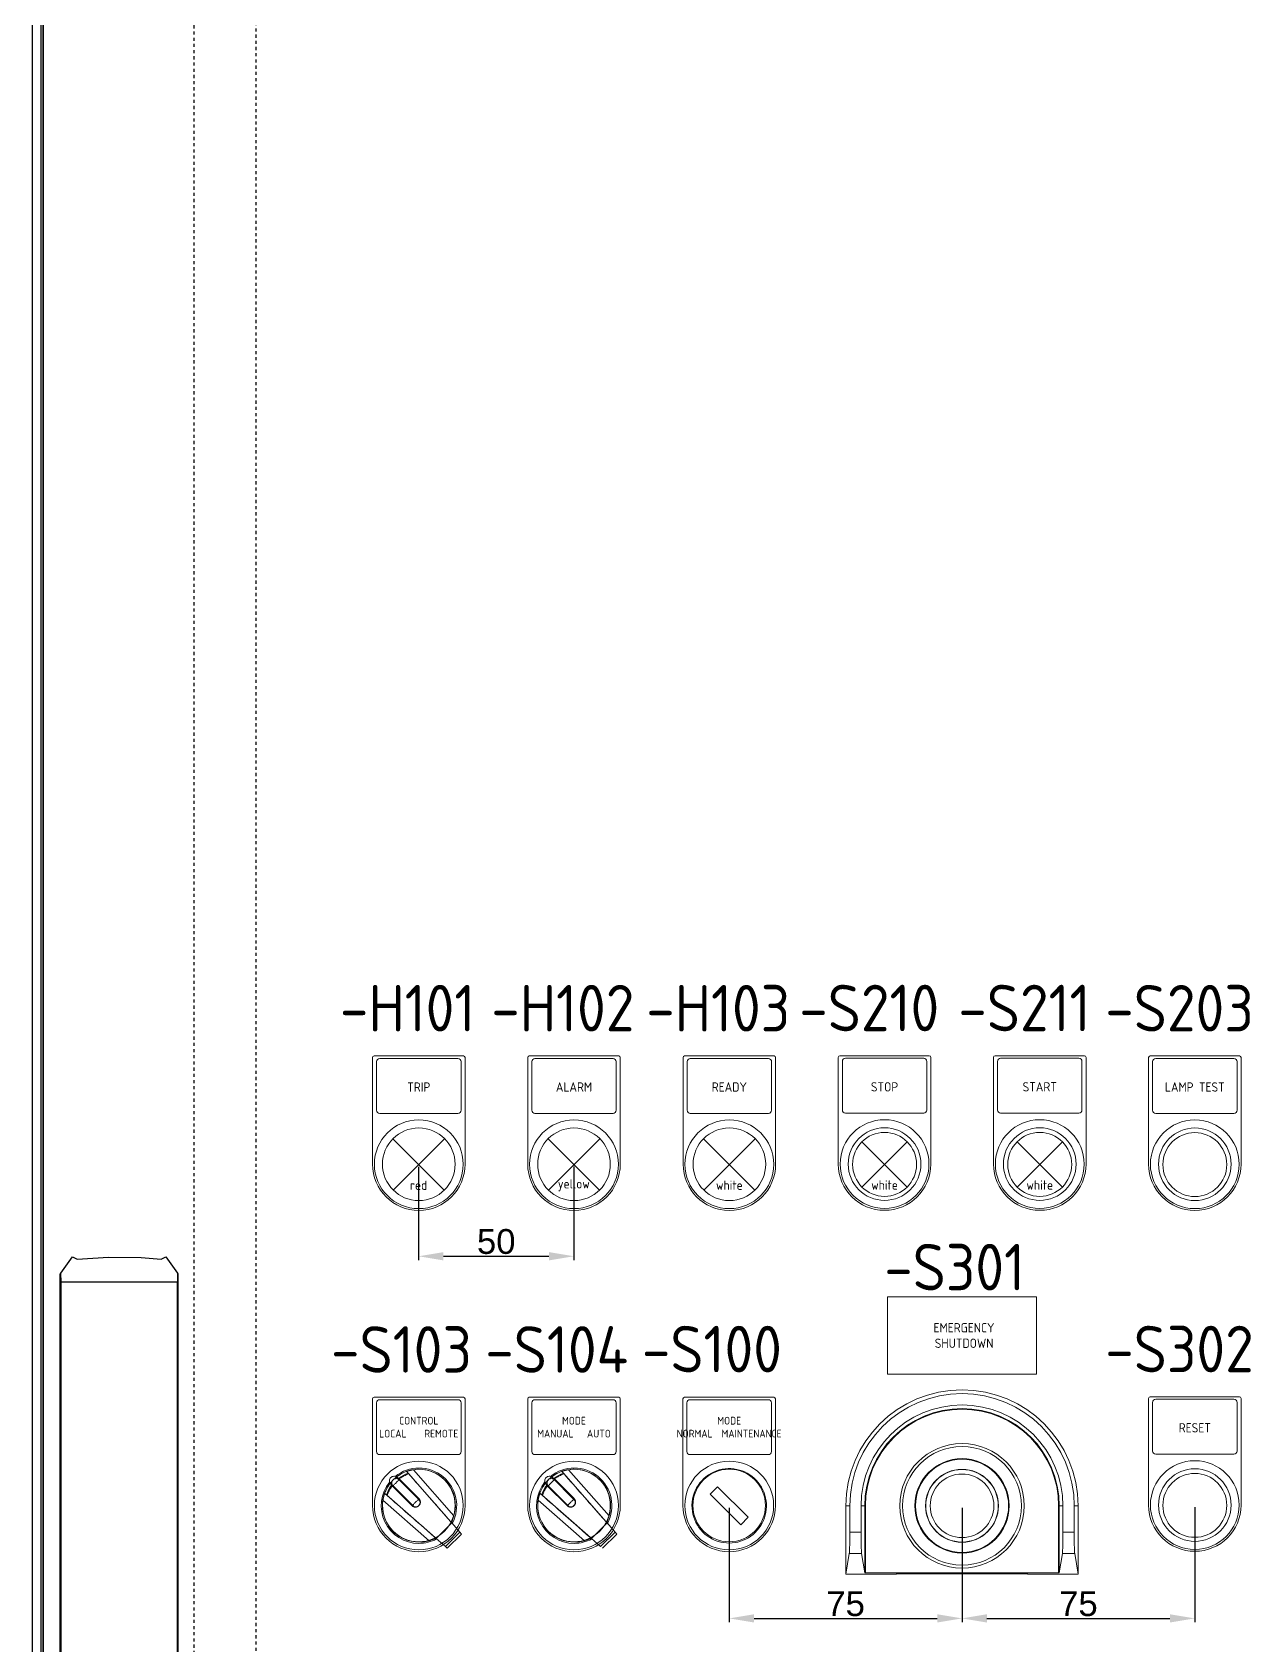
# Model space of a CAD drawing. Header units: millimetres. Extents: x 42168 to 50458, y 36014 to 39431.
# Drawn here: x 43032 to 43425, y 37535 to 38055 of the extents above; entities that cross this region are included whole.
import ezdxf
from ezdxf.enums import TextEntityAlignment as Align

# ---------------------------------------------------------------- set-up
doc = ezdxf.new("R2010")
doc.units = ezdxf.units.MM
doc.linetypes.add('Dashed', pattern=[2, 1, -1])
doc.layers.add('! NO PLOT !', color=7, linetype='Continuous', true_color=0xff75dd, plot=False)
doc.layers.add('000-PI-Oprema', color=30, linetype='Continuous', lineweight=5)
doc.layers.add('000-PI-ORMAR', color=2, linetype='Continuous')
doc.layers.add('000-PI_TEXT', color=7, linetype='Continuous')
doc.styles.add('PI0', font='isocpeur.ttf', dxfattribs={"width": 0.9})
doc.styles.get("Standard").update_dxf_attribs({"font": 'arial.ttf'})
doc.dimstyles.new('ISO-25-lb', dxfattribs={"dimtxt": 8, "dimasz": 8, "dimexe": 1.25, "dimexo": 0.625, "dimtad": 1, "dimtxsty": 'Standard', "dimcen": 5, "dimadec": 0, "dimazin": 0, "dimtfac": 1, "dimtmove": 0, "dimatfit": 3, "dimfxl": 1, "dimarcsym": 0})

# ---------------------------------------------------------------- blocks, each defined once
blk = doc.blocks.new('podloska')
at = {"layer": '000-PI-Oprema'}
for p, q in [((43278.7, 39063.45), (43278.7, 39097.85)), ((43279.2, 39098.35), (43308, 39098.35)), ((43280, 39080.85), (43280, 39096.55)), ((43281, 39097.55), (43306.2, 39097.55)), ((43307.2, 39080.85), (43307.2, 39096.55)), ((43308.5, 39063.45), (43308.5, 39097.85)), ((43281, 39079.85), (43306.2, 39079.85))]:
    blk.add_line(p, q, dxfattribs=at)
blk.add_circle((43293.6, 39063.45), 14.3, dxfattribs=at)
at = {"layer": '000-PI-Oprema', "ltscale": 0.25}
blk.add_circle((43293.6, 39063.45), 11.7, dxfattribs=at)
at = {"layer": '000-PI-Oprema'}
for centre, radius, start, end in [((43279.2, 39097.85), 0.5, 90, 179.9998), ((43281, 39096.55), 1, 90, 180.0001), ((43306.2, 39096.55), 1, 359.9999, 90), ((43308, 39097.85), 0.5, 0.0002, 90), ((43281, 39080.85), 1, 180, 270), ((43306.2, 39080.85), 1, 270, 0), ((43293.6, 39063.45), 14.9, 180, 0)]:
    blk.add_arc(centre, radius, start, end, dxfattribs=at)
blk = doc.blocks.new('ESD - 3SU1051-1BA20-0AA0')
at = {"layer": '000-PI-Oprema'}
for p, q in [((43979.33, 39069.15), (43980.57, 39069.15)), ((43979.33, 39047.15), (43979.33, 39069.15)), ((43980.57, 39060.65), (43980.57, 39069.15)), ((43984.23, 39069.15), (43985.4, 39069.15)), ((43984.23, 39060.65), (43984.23, 39069.15)), ((43985.4, 39069.15), (43985.6, 39069.15)), ((43985.4, 39047.58), (43985.4, 39069.15)), ((43985.6, 39047.55), (43985.6, 39069.15)), ((44047.85, 39069.15), (44048.05, 39069.15)), ((44047.85, 39047.55), (44047.85, 39069.15)), ((44048.05, 39069.15), (44049.23, 39069.15)), ((44048.05, 39047.58), (44048.05, 39069.15)), ((44049.23, 39060.65), (44049.23, 39069.15)), ((44052.88, 39069.15), (44054.13, 39069.15)), ((44052.88, 39060.65), (44052.88, 39069.15)), ((44054.13, 39047.15), (44054.13, 39069.15)), ((43980.57, 39060.65), (43984.23, 39060.65)), ((44049.23, 39060.65), (44052.88, 39060.65)), ((43979.33, 39047.15), (43980.41, 39053.74)), ((43980.41, 39053.74), (43984.38, 39053.74)), ((43985.4, 39047.58), (43984.38, 39053.74)), ((44048.05, 39047.58), (44049.07, 39053.74)), ((44049.07, 39053.74), (44053.04, 39053.74)), ((44054.13, 39047.15), (44053.04, 39053.74)), ((43979.33, 39047.15), (43995.6, 39047.15)), ((43985.6, 39047.55), (44047.85, 39047.55)), ((43995.54, 39047.21), (44037.91, 39047.21)), ((44037.85, 39047.15), (44054.13, 39047.15))]:
    blk.add_line(p, q, dxfattribs=at)
for points in [[(43980.41, 39053.74), (43980.45, 39054.1), (43980.48, 39054.72), (43980.51, 39055.59), (43980.54, 39056.67), (43980.55, 39057.9), (43980.57, 39059.25), (43980.57, 39060.65)], [(43984.23, 39060.65), (43984.23, 39059.25), (43984.24, 39057.9), (43984.26, 39056.67), (43984.28, 39055.59), (43984.31, 39054.72), (43984.34, 39054.1), (43984.38, 39053.74)], [(44049.07, 39053.74), (44049.11, 39054.1), (44049.14, 39054.72), (44049.17, 39055.59), (44049.19, 39056.67), (44049.21, 39057.9), (44049.22, 39059.25), (44049.23, 39060.65)], [(44052.88, 39060.65), (44052.89, 39059.25), (44052.9, 39057.9), (44052.91, 39056.67), (44052.94, 39055.59), (44052.97, 39054.72), (44053, 39054.1), (44053.04, 39053.74)], [(43985.4, 39047.58), (43985.4, 39047.57), (43985.42, 39047.56), (43985.43, 39047.56), (43985.46, 39047.55), (43985.49, 39047.55), (43985.52, 39047.55), (43985.56, 39047.55), (43985.6, 39047.55)], [(44047.85, 39047.55), (44047.89, 39047.55), (44047.93, 39047.55), (44047.96, 39047.55), (44047.99, 39047.55), (44048.02, 39047.56), (44048.04, 39047.56), (44048.05, 39047.57), (44048.05, 39047.58)]]:
    blk.add_lwpolyline(points, dxfattribs=at)
for radius in [20.05, 19.13, 15.2, 15, 11.75, 11.68, 10.25]:
    blk.add_circle((44016.73, 39069.15), radius, dxfattribs=at)
for radius, start, end in [(37.4, 0, 180), (36.16, 0, 180), (32.5, 0, 180), (31.33, 0, 180), (31.13, 0, 180), (30.5, 225.9962, 226.1678), (30.5, 313.8322, 314.0038)]:
    blk.add_arc((44016.73, 39069.15), radius, start, end, dxfattribs=at)
blk = doc.blocks.new('*D97')
at = {"layer": '! NO PLOT !', "color": 0, "linetype": 'Continuous', "lineweight": -2, "ltscale": 0.25, "transparency": 16777216}
for p, q in [((43156.48, 37688.99), (43156.48, 37658.86)), ((43206.48, 37689.09), (43206.48, 37658.86)), ((43164.48, 37660.11), (43198.48, 37660.11))]:
    blk.add_line(p, q, dxfattribs=at)
at = {"layer": '! NO PLOT !', "color": 0, "ltscale": 0.25, "transparency": 16777216}
for points in [[(43164.48, 37661.44), (43164.48, 37658.78), (43156.48, 37660.11)], [(43198.48, 37661.44), (43198.48, 37658.78), (43206.48, 37660.11)]]:
    blk.add_solid(points, dxfattribs=at)
at = {"layer": 'Defpoints', "color": 0, "ltscale": 0.25, "transparency": 16777216}
for p in [(43156.48, 37689.62), (43206.48, 37689.72), (43206.48, 37660.11)]:
    blk.add_point(p, dxfattribs=at)
at = {"layer": '! NO PLOT !', "color": 0, "ltscale": 0.25, "transparency": 16777216, "insert": (43181.48, 37664.82), "char_height": 8, "attachment_point": 5}
blk.add_mtext('50', dxfattribs=at)
blk = doc.blocks.new('*D100')
at = {"layer": '! NO PLOT !', "color": 0, "linetype": 'Continuous', "lineweight": -2, "ltscale": 0.25, "transparency": 16777216}
for p, q in [((43331.53, 37579.04), (43331.53, 37542.13)), ((43406.53, 37579.19), (43406.53, 37542.13)), ((43339.53, 37543.38), (43398.53, 37543.38))]:
    blk.add_line(p, q, dxfattribs=at)
at = {"layer": '! NO PLOT !', "color": 0, "ltscale": 0.25, "transparency": 16777216}
for points in [[(43339.53, 37544.71), (43339.53, 37542.05), (43331.53, 37543.38)], [(43398.53, 37544.71), (43398.53, 37542.05), (43406.53, 37543.38)]]:
    blk.add_solid(points, dxfattribs=at)
at = {"layer": 'Defpoints', "color": 0, "ltscale": 0.25, "transparency": 16777216}
for p in [(43331.53, 37579.67), (43406.53, 37579.81), (43406.53, 37543.38)]:
    blk.add_point(p, dxfattribs=at)
at = {"layer": '! NO PLOT !', "color": 0, "ltscale": 0.25, "transparency": 16777216, "insert": (43369.03, 37548.07), "char_height": 8, "attachment_point": 5}
blk.add_mtext('75', dxfattribs=at)
blk = doc.blocks.new('*D98')
at = {"layer": '! NO PLOT !', "color": 0, "linetype": 'Continuous', "lineweight": -2, "ltscale": 0.25, "transparency": 16777216}
for p, q in [((43256.53, 37579.04), (43256.53, 37542.13)), ((43331.53, 37579.04), (43331.53, 37542.13)), ((43264.53, 37543.38), (43323.53, 37543.38))]:
    blk.add_line(p, q, dxfattribs=at)
at = {"layer": '! NO PLOT !', "color": 0, "ltscale": 0.25, "transparency": 16777216}
for points in [[(43264.53, 37544.71), (43264.53, 37542.05), (43256.53, 37543.38)], [(43323.53, 37544.71), (43323.53, 37542.05), (43331.53, 37543.38)]]:
    blk.add_solid(points, dxfattribs=at)
at = {"layer": 'Defpoints', "color": 0, "ltscale": 0.25, "transparency": 16777216}
for p in [(43256.53, 37579.67), (43331.53, 37579.67), (43331.53, 37543.38)]:
    blk.add_point(p, dxfattribs=at)
at = {"layer": '! NO PLOT !', "color": 0, "ltscale": 0.25, "transparency": 16777216, "insert": (43294.03, 37548.07), "char_height": 8, "attachment_point": 5}
blk.add_mtext('75', dxfattribs=at)
blk = doc.blocks.new('8606.000_front')
at = {"layer": '! NO PLOT !', "linetype": 'Dashed'}
for p, q in [((43084.03, 38500.92), (43084.03, 36660.92)), ((43104.03, 38495.92), (43104.03, 36665.92))]:
    blk.add_line(p, q, dxfattribs=at)
at = {"layer": '000-PI-ORMAR'}
for p, q in [((43035.53, 38573.17), (43035.53, 36588.67)), ((43032.02, 38552.67), (43032.02, 36601.67)), ((43034.74, 38552.67), (43034.74, 36601.67)), ((43035.52, 36601.67), (43035.52, 38552.53)), ((43041.21, 37654.7), (43045.03, 37659.92)), ((43045.03, 37659.92), (43046.53, 37659.17)), ((43046.53, 37659.17), (43056.59, 37659.87)), ((43056.59, 37659.87), (43067.05, 37659.72)), ((43067.05, 37659.72), (43073.53, 37659.17)), ((43073.53, 37659.17), (43075.03, 37659.92)), ((43075.03, 37659.92), (43078.85, 37654.7)), ((43041.21, 37654.7), (43041.04, 37654.44)), ((43041.04, 37507.9), (43041.04, 37654.44)), ((43041.29, 37651.72), (43041.21, 37654.7)), ((43078.85, 37654.7), (43078.77, 37651.72)), ((43079.01, 37654.44), (43078.85, 37654.7)), ((43079.01, 37507.9), (43079.01, 37654.44)), ((43041.29, 37509.92), (43041.29, 37651.72)), ((43078.77, 37651.72), (43041.29, 37651.72)), ((43078.77, 37509.92), (43078.77, 37651.72))]:
    blk.add_line(p, q, dxfattribs=at)

msp = doc.modelspace()

# ---------------------------------------------------------------- linework, layer by layer
at = {"layer": '000-PI-Oprema'}
for p, q in [((43148.206, 37697.992), (43164.752, 37681.446)), ((43164.852, 37697.992), (43148.306, 37681.446)), ((43198.206, 37697.992), (43214.752, 37681.446)), ((43214.852, 37697.992), (43198.306, 37681.446)), ((43248.256, 37697.992), (43264.802, 37681.446)), ((43264.902, 37697.992), (43248.356, 37681.446)), ((43299.296, 37697.002), (43313.862, 37682.436)), ((43313.862, 37697.002), (43299.296, 37682.436)), ((43349.296, 37697.002), (43363.862, 37682.436)), ((43363.862, 37697.002), (43349.296, 37682.436)), ((43153.648, 37591.079), (43153.744, 37591.103)), ((43153.744, 37591.103), (43153.842, 37591.128)), ((43153.842, 37591.128), (43153.942, 37591.151)), ((43153.942, 37591.151), (43154.044, 37591.175)), ((43154.044, 37591.175), (43154.148, 37591.197)), ((43154.148, 37591.197), (43154.253, 37591.219)), ((43154.253, 37591.219), (43154.359, 37591.24)), ((43154.359, 37591.24), (43154.464, 37591.26)), ((43154.464, 37591.26), (43154.57, 37591.279)), ((43154.57, 37591.279), (43154.674, 37591.297)), ((43154.674, 37591.297), (43154.778, 37591.313)), ((43167.869, 37576.395), (43154.778, 37591.313)), ((43203.648, 37591.079), (43203.744, 37591.103)), ((43203.744, 37591.103), (43203.842, 37591.128)), ((43203.842, 37591.128), (43203.942, 37591.151)), ((43203.942, 37591.151), (43204.044, 37591.175)), ((43204.044, 37591.175), (43204.148, 37591.197)), ((43204.148, 37591.197), (43204.253, 37591.219)), ((43204.253, 37591.219), (43204.359, 37591.24)), ((43204.359, 37591.24), (43204.464, 37591.26)), ((43204.464, 37591.26), (43204.57, 37591.279)), ((43204.57, 37591.279), (43204.674, 37591.297)), ((43204.674, 37591.297), (43204.778, 37591.313)), ((43217.869, 37576.395), (43204.778, 37591.313)), ((43147.298, 37586.881), (43147.294, 37586.885)), ((43147.31, 37586.868), (43147.298, 37586.881)), ((43147.331, 37586.848), (43147.31, 37586.868)), ((43147.36, 37586.819), (43147.331, 37586.848)), ((43147.398, 37586.78), (43147.36, 37586.819)), ((43147.445, 37586.733), (43147.398, 37586.78)), ((43147.502, 37586.677), (43147.445, 37586.733)), ((43155.007, 37579.313), (43147.499, 37586.821)), ((43147.568, 37586.611), (43147.502, 37586.677)), ((43147.643, 37586.535), (43147.568, 37586.611)), ((43147.728, 37586.451), (43147.643, 37586.535)), ((43147.822, 37586.356), (43147.728, 37586.451)), ((43147.828, 37586.209), (43147.747, 37586.29)), ((43147.76, 37585.833), (43147.944, 37586.093)), ((43154.783, 37579.396), (43147.822, 37586.356)), ((43147.856, 37586.181), (43147.828, 37586.209)), ((43147.944, 37586.093), (43147.856, 37586.181)), ((43154.318, 37579.719), (43147.944, 37586.093)), ((43149.419, 37589.002), (43149.415, 37589.006)), ((43149.431, 37588.99), (43149.419, 37589.002)), ((43149.452, 37588.969), (43149.431, 37588.99)), ((43149.481, 37588.94), (43149.452, 37588.969)), ((43156.527, 37581.752), (43149.479, 37588.801)), ((43149.519, 37588.902), (43149.481, 37588.94)), ((43149.764, 37588.657), (43149.519, 37588.902)), ((43149.849, 37588.572), (43149.764, 37588.657)), ((43149.943, 37588.478), (43149.849, 37588.572)), ((43156.904, 37581.517), (43149.943, 37588.478)), ((43150.063, 37588.499), (43150.01, 37588.553)), ((43150.091, 37588.472), (43150.063, 37588.499)), ((43150.119, 37588.444), (43150.091, 37588.472)), ((43150.207, 37588.355), (43150.119, 37588.444)), ((43150.207, 37588.355), (43150.467, 37588.54)), ((43156.581, 37581.982), (43150.207, 37588.355)), ((43150.467, 37588.54), (43150.732, 37588.716)), ((43150.732, 37588.716), (43151.002, 37588.885)), ((43151.002, 37588.885), (43151.278, 37589.046)), ((43151.278, 37589.046), (43151.558, 37589.198)), ((43151.558, 37589.198), (43151.843, 37589.341)), ((43151.843, 37589.341), (43152.133, 37589.476)), ((43152.133, 37589.476), (43152.427, 37589.603)), ((43152.427, 37589.603), (43152.724, 37589.72)), ((43152.605, 37590.757), (43152.608, 37590.758)), ((43152.609, 37590.752), (43152.605, 37590.757)), ((43152.608, 37590.758), (43152.616, 37590.761)), ((43152.621, 37590.738), (43152.609, 37590.752)), ((43152.616, 37590.761), (43152.631, 37590.766)), ((43152.642, 37590.715), (43152.621, 37590.738)), ((43152.631, 37590.766), (43152.651, 37590.773)), ((43152.671, 37590.682), (43152.642, 37590.715)), ((43152.651, 37590.773), (43152.677, 37590.782)), ((43152.709, 37590.639), (43152.671, 37590.682)), ((43152.677, 37590.782), (43152.709, 37590.794)), ((43152.709, 37590.794), (43152.747, 37590.807)), ((43152.756, 37590.585), (43152.709, 37590.639)), ((43152.724, 37589.72), (43153.026, 37589.829)), ((43152.747, 37590.807), (43152.79, 37590.822)), ((43152.812, 37590.521), (43152.756, 37590.585)), ((43152.79, 37590.822), (43152.839, 37590.838)), ((43152.878, 37590.446), (43152.812, 37590.521)), ((43152.839, 37590.838), (43152.893, 37590.856)), ((43152.954, 37590.36), (43152.878, 37590.446)), ((43152.893, 37590.856), (43152.952, 37590.876)), ((43152.952, 37590.876), (43153.015, 37590.896)), ((43153.038, 37590.263), (43152.954, 37590.36)), ((43153.015, 37590.896), (43153.081, 37590.917)), ((43153.026, 37589.829), (43153.33, 37589.928)), ((43153.133, 37590.156), (43153.038, 37590.263)), ((43153.081, 37590.917), (43153.151, 37590.939)), ((43153.147, 37590.138), (43153.118, 37590.17)), ((43166.871, 37574.5), (43153.133, 37590.156)), ((43153.175, 37590.105), (43153.147, 37590.138)), ((43153.151, 37590.939), (43153.223, 37590.961)), ((43153.205, 37590.071), (43153.175, 37590.105)), ((43153.235, 37590.037), (43153.205, 37590.071)), ((43153.223, 37590.961), (43153.3, 37590.983)), ((43153.266, 37590.002), (43153.235, 37590.037)), ((43153.298, 37589.965), (43153.266, 37590.002)), ((43153.33, 37589.928), (43153.298, 37589.965)), ((43153.3, 37590.983), (43153.382, 37591.007)), ((43154.06, 37589.096), (43153.33, 37589.928)), ((43153.382, 37591.007), (43153.467, 37591.031)), ((43153.467, 37591.031), (43153.556, 37591.055)), ((43153.556, 37591.055), (43153.648, 37591.079)), ((43154.79, 37588.265), (43154.06, 37589.096)), ((43155.52, 37587.433), (43154.79, 37588.265)), ((43156.25, 37586.601), (43155.52, 37587.433)), ((43156.98, 37585.77), (43156.25, 37586.601)), ((43197.298, 37586.881), (43197.294, 37586.885)), ((43197.31, 37586.868), (43197.298, 37586.881)), ((43197.331, 37586.848), (43197.31, 37586.868)), ((43197.36, 37586.819), (43197.331, 37586.848)), ((43197.398, 37586.78), (43197.36, 37586.819)), ((43197.445, 37586.733), (43197.398, 37586.78)), ((43197.502, 37586.677), (43197.445, 37586.733)), ((43205.007, 37579.313), (43197.499, 37586.821)), ((43197.568, 37586.611), (43197.502, 37586.677)), ((43197.643, 37586.535), (43197.568, 37586.611)), ((43197.728, 37586.451), (43197.643, 37586.535)), ((43197.822, 37586.356), (43197.728, 37586.451)), ((43197.828, 37586.209), (43197.747, 37586.29)), ((43197.76, 37585.833), (43197.944, 37586.093)), ((43204.783, 37579.396), (43197.822, 37586.356)), ((43197.856, 37586.181), (43197.828, 37586.209)), ((43197.944, 37586.093), (43197.856, 37586.181)), ((43204.318, 37579.719), (43197.944, 37586.093)), ((43199.419, 37589.002), (43199.415, 37589.006)), ((43199.431, 37588.99), (43199.419, 37589.002)), ((43199.452, 37588.969), (43199.431, 37588.99)), ((43199.481, 37588.94), (43199.452, 37588.969)), ((43206.527, 37581.752), (43199.479, 37588.801)), ((43199.519, 37588.902), (43199.481, 37588.94)), ((43199.764, 37588.657), (43199.519, 37588.902)), ((43199.849, 37588.572), (43199.764, 37588.657)), ((43199.943, 37588.478), (43199.849, 37588.572)), ((43206.904, 37581.517), (43199.943, 37588.478)), ((43200.063, 37588.499), (43200.01, 37588.553)), ((43200.091, 37588.472), (43200.063, 37588.499)), ((43200.119, 37588.444), (43200.091, 37588.472)), ((43200.207, 37588.355), (43200.119, 37588.444)), ((43200.207, 37588.355), (43200.467, 37588.54)), ((43206.581, 37581.982), (43200.207, 37588.355)), ((43200.467, 37588.54), (43200.732, 37588.716)), ((43200.732, 37588.716), (43201.002, 37588.885)), ((43201.002, 37588.885), (43201.278, 37589.046)), ((43201.278, 37589.046), (43201.558, 37589.198)), ((43201.558, 37589.198), (43201.843, 37589.341)), ((43201.843, 37589.341), (43202.133, 37589.476)), ((43202.133, 37589.476), (43202.427, 37589.603)), ((43202.427, 37589.603), (43202.724, 37589.72)), ((43202.605, 37590.757), (43202.608, 37590.758)), ((43202.609, 37590.752), (43202.605, 37590.757)), ((43202.608, 37590.758), (43202.616, 37590.761)), ((43202.621, 37590.738), (43202.609, 37590.752)), ((43202.616, 37590.761), (43202.631, 37590.766)), ((43202.642, 37590.715), (43202.621, 37590.738)), ((43202.631, 37590.766), (43202.651, 37590.773)), ((43202.671, 37590.682), (43202.642, 37590.715)), ((43202.651, 37590.773), (43202.677, 37590.782)), ((43202.709, 37590.639), (43202.671, 37590.682)), ((43202.677, 37590.782), (43202.709, 37590.794)), ((43202.709, 37590.794), (43202.747, 37590.807)), ((43202.756, 37590.585), (43202.709, 37590.639)), ((43202.724, 37589.72), (43203.026, 37589.829)), ((43202.747, 37590.807), (43202.79, 37590.822)), ((43202.812, 37590.521), (43202.756, 37590.585)), ((43202.79, 37590.822), (43202.839, 37590.838)), ((43202.878, 37590.446), (43202.812, 37590.521)), ((43202.839, 37590.838), (43202.893, 37590.856)), ((43202.954, 37590.36), (43202.878, 37590.446)), ((43202.893, 37590.856), (43202.952, 37590.876)), ((43202.952, 37590.876), (43203.015, 37590.896)), ((43203.038, 37590.263), (43202.954, 37590.36)), ((43203.015, 37590.896), (43203.081, 37590.917)), ((43203.026, 37589.829), (43203.33, 37589.928)), ((43203.133, 37590.156), (43203.038, 37590.263)), ((43203.081, 37590.917), (43203.151, 37590.939)), ((43203.147, 37590.138), (43203.118, 37590.17)), ((43216.871, 37574.5), (43203.133, 37590.156)), ((43203.175, 37590.105), (43203.147, 37590.138)), ((43203.151, 37590.939), (43203.223, 37590.961)), ((43203.205, 37590.071), (43203.175, 37590.105)), ((43203.235, 37590.037), (43203.205, 37590.071)), ((43203.223, 37590.961), (43203.3, 37590.983)), ((43203.266, 37590.002), (43203.235, 37590.037)), ((43203.298, 37589.965), (43203.266, 37590.002)), ((43203.33, 37589.928), (43203.298, 37589.965)), ((43203.3, 37590.983), (43203.382, 37591.007)), ((43204.06, 37589.096), (43203.33, 37589.928)), ((43203.382, 37591.007), (43203.467, 37591.031)), ((43203.467, 37591.031), (43203.556, 37591.055)), ((43203.556, 37591.055), (43203.648, 37591.079)), ((43204.79, 37588.265), (43204.06, 37589.096)), ((43205.52, 37587.433), (43204.79, 37588.265)), ((43206.25, 37586.601), (43205.52, 37587.433)), ((43206.98, 37585.77), (43206.25, 37586.601)), ((43144.986, 37581.522), (43145.003, 37581.625)), ((43159.905, 37568.431), (43144.986, 37581.522)), ((43145.003, 37581.625), (43145.021, 37581.73)), ((43145.021, 37581.73), (43145.04, 37581.835)), ((43145.04, 37581.835), (43145.06, 37581.941)), ((43145.06, 37581.941), (43145.081, 37582.047)), ((43145.081, 37582.047), (43145.103, 37582.151)), ((43145.103, 37582.151), (43145.125, 37582.255)), ((43145.125, 37582.255), (43145.148, 37582.358)), ((43145.148, 37582.358), (43145.172, 37582.458)), ((43145.172, 37582.458), (43145.196, 37582.556)), ((43145.196, 37582.556), (43145.221, 37582.652)), ((43145.221, 37582.652), (43145.245, 37582.744)), ((43145.245, 37582.744), (43145.269, 37582.833)), ((43145.269, 37582.833), (43145.293, 37582.918)), ((43145.293, 37582.918), (43145.316, 37582.999)), ((43145.316, 37582.999), (43145.339, 37583.076)), ((43145.339, 37583.076), (43145.361, 37583.149)), ((43145.361, 37583.149), (43145.383, 37583.219)), ((43145.383, 37583.219), (43145.404, 37583.285)), ((43145.404, 37583.285), (43145.424, 37583.348)), ((43145.424, 37583.348), (43145.443, 37583.407)), ((43145.443, 37583.407), (43145.461, 37583.46)), ((43145.461, 37583.46), (43145.478, 37583.509)), ((43145.478, 37583.509), (43145.493, 37583.553)), ((43145.493, 37583.553), (43145.506, 37583.591)), ((43145.506, 37583.591), (43145.517, 37583.623)), ((43145.517, 37583.623), (43145.527, 37583.649)), ((43145.527, 37583.649), (43145.534, 37583.669)), ((43145.534, 37583.669), (43145.539, 37583.683)), ((43145.539, 37583.683), (43145.542, 37583.692)), ((43145.542, 37583.692), (43145.543, 37583.695)), ((43145.548, 37583.691), (43145.543, 37583.695)), ((43145.561, 37583.679), (43145.548, 37583.691)), ((43145.585, 37583.658), (43145.561, 37583.679)), ((43145.618, 37583.629), (43145.585, 37583.658)), ((43145.661, 37583.591), (43145.618, 37583.629)), ((43145.715, 37583.544), (43145.661, 37583.591)), ((43145.779, 37583.487), (43145.715, 37583.544)), ((43145.854, 37583.422), (43145.779, 37583.487)), ((43145.94, 37583.346), (43145.854, 37583.422)), ((43146.037, 37583.261), (43145.94, 37583.346)), ((43146.144, 37583.167), (43146.037, 37583.261)), ((43146.162, 37583.153), (43146.13, 37583.181)), ((43161.8, 37569.428), (43146.144, 37583.167)), ((43146.195, 37583.124), (43146.162, 37583.153)), ((43146.228, 37583.095), (43146.195, 37583.124)), ((43146.263, 37583.065), (43146.228, 37583.095)), ((43146.298, 37583.034), (43146.263, 37583.065)), ((43146.334, 37583.002), (43146.298, 37583.034)), ((43146.371, 37582.969), (43146.334, 37583.002)), ((43146.371, 37582.969), (43146.471, 37583.274)), ((43147.203, 37582.239), (43146.371, 37582.969)), ((43146.471, 37583.274), (43146.579, 37583.575)), ((43146.579, 37583.575), (43146.697, 37583.873)), ((43146.697, 37583.873), (43146.823, 37584.167)), ((43146.823, 37584.167), (43146.959, 37584.457)), ((43146.959, 37584.457), (43147.102, 37584.742)), ((43147.102, 37584.742), (43147.254, 37585.022)), ((43148.035, 37581.509), (43147.203, 37582.239)), ((43147.254, 37585.022), (43147.415, 37585.298)), ((43147.415, 37585.298), (43147.583, 37585.568)), ((43147.583, 37585.568), (43147.76, 37585.833)), ((43148.867, 37580.779), (43148.035, 37581.509)), ((43149.699, 37580.05), (43148.867, 37580.779)), ((43156.987, 37581.292), (43156.527, 37581.752)), ((43156.631, 37581.93), (43156.581, 37581.982)), ((43156.678, 37581.876), (43156.631, 37581.93)), ((43156.723, 37581.82), (43156.678, 37581.876)), ((43156.765, 37581.761), (43156.723, 37581.82)), ((43156.804, 37581.701), (43156.765, 37581.761)), ((43156.841, 37581.64), (43156.804, 37581.701)), ((43156.875, 37581.577), (43156.841, 37581.64)), ((43156.906, 37581.512), (43156.875, 37581.577)), ((43156.935, 37581.446), (43156.906, 37581.512)), ((43156.96, 37581.379), (43156.935, 37581.446)), ((43156.982, 37581.31), (43156.96, 37581.379)), ((43157.709, 37584.938), (43156.98, 37585.77)), ((43157.001, 37581.241), (43156.982, 37581.31)), ((43157.017, 37581.171), (43157.001, 37581.241)), ((43157.03, 37581.101), (43157.017, 37581.171)), ((43157.039, 37581.029), (43157.03, 37581.101)), ((43157.046, 37580.958), (43157.039, 37581.029)), ((43157.039, 37580.671), (43157.046, 37580.743)), ((43157.049, 37580.886), (43157.046, 37580.958)), ((43157.046, 37580.743), (43157.049, 37580.814)), ((43157.049, 37580.814), (43157.049, 37580.886)), ((43158.439, 37584.107), (43157.709, 37584.938)), ((43159.168, 37583.276), (43158.439, 37584.107)), ((43160.627, 37581.614), (43159.168, 37583.276)), ((43161.356, 37580.783), (43160.627, 37581.614)), ((43162.085, 37579.952), (43161.356, 37580.783)), ((43194.986, 37581.522), (43195.003, 37581.625)), ((43209.905, 37568.431), (43194.986, 37581.522)), ((43195.003, 37581.625), (43195.021, 37581.73)), ((43195.021, 37581.73), (43195.04, 37581.835)), ((43195.04, 37581.835), (43195.06, 37581.941)), ((43195.06, 37581.941), (43195.081, 37582.047)), ((43195.081, 37582.047), (43195.103, 37582.151)), ((43195.103, 37582.151), (43195.125, 37582.255)), ((43195.125, 37582.255), (43195.148, 37582.358)), ((43195.148, 37582.358), (43195.172, 37582.458)), ((43195.172, 37582.458), (43195.196, 37582.556)), ((43195.196, 37582.556), (43195.221, 37582.652)), ((43195.221, 37582.652), (43195.245, 37582.744)), ((43195.245, 37582.744), (43195.269, 37582.833)), ((43195.269, 37582.833), (43195.293, 37582.918)), ((43195.293, 37582.918), (43195.316, 37582.999)), ((43195.316, 37582.999), (43195.339, 37583.076)), ((43195.339, 37583.076), (43195.361, 37583.149)), ((43195.361, 37583.149), (43195.383, 37583.219)), ((43195.383, 37583.219), (43195.404, 37583.285)), ((43195.404, 37583.285), (43195.424, 37583.348)), ((43195.424, 37583.348), (43195.443, 37583.407)), ((43195.443, 37583.407), (43195.461, 37583.46)), ((43195.461, 37583.46), (43195.478, 37583.509)), ((43195.478, 37583.509), (43195.493, 37583.553)), ((43195.493, 37583.553), (43195.506, 37583.591)), ((43195.506, 37583.591), (43195.517, 37583.623)), ((43195.517, 37583.623), (43195.527, 37583.649)), ((43195.527, 37583.649), (43195.534, 37583.669)), ((43195.534, 37583.669), (43195.539, 37583.683)), ((43195.539, 37583.683), (43195.542, 37583.692)), ((43195.542, 37583.692), (43195.543, 37583.695)), ((43195.548, 37583.691), (43195.543, 37583.695)), ((43195.561, 37583.679), (43195.548, 37583.691)), ((43195.585, 37583.658), (43195.561, 37583.679)), ((43195.618, 37583.629), (43195.585, 37583.658)), ((43195.661, 37583.591), (43195.618, 37583.629)), ((43195.715, 37583.544), (43195.661, 37583.591)), ((43195.779, 37583.487), (43195.715, 37583.544)), ((43195.854, 37583.422), (43195.779, 37583.487)), ((43195.94, 37583.346), (43195.854, 37583.422)), ((43196.037, 37583.261), (43195.94, 37583.346)), ((43196.144, 37583.167), (43196.037, 37583.261)), ((43196.162, 37583.153), (43196.13, 37583.181)), ((43211.8, 37569.428), (43196.144, 37583.167)), ((43196.195, 37583.124), (43196.162, 37583.153)), ((43196.228, 37583.095), (43196.195, 37583.124)), ((43196.263, 37583.065), (43196.228, 37583.095)), ((43196.298, 37583.034), (43196.263, 37583.065)), ((43196.334, 37583.002), (43196.298, 37583.034)), ((43196.371, 37582.969), (43196.334, 37583.002)), ((43196.371, 37582.969), (43196.471, 37583.274)), ((43197.203, 37582.239), (43196.371, 37582.969)), ((43196.471, 37583.274), (43196.579, 37583.575)), ((43196.579, 37583.575), (43196.697, 37583.873)), ((43196.697, 37583.873), (43196.823, 37584.167)), ((43196.823, 37584.167), (43196.958, 37584.457)), ((43196.958, 37584.457), (43197.102, 37584.742)), ((43197.102, 37584.742), (43197.254, 37585.022)), ((43198.035, 37581.509), (43197.203, 37582.239)), ((43197.254, 37585.022), (43197.415, 37585.298)), ((43197.415, 37585.298), (43197.583, 37585.568)), ((43197.583, 37585.568), (43197.76, 37585.833)), ((43198.867, 37580.779), (43198.035, 37581.509)), ((43199.698, 37580.05), (43198.867, 37580.779)), ((43206.987, 37581.292), (43206.527, 37581.752)), ((43206.63, 37581.93), (43206.581, 37581.982)), ((43206.678, 37581.876), (43206.63, 37581.93)), ((43206.723, 37581.82), (43206.678, 37581.876)), ((43206.765, 37581.761), (43206.723, 37581.82)), ((43206.804, 37581.701), (43206.765, 37581.761)), ((43206.841, 37581.64), (43206.804, 37581.701)), ((43206.875, 37581.577), (43206.841, 37581.64)), ((43206.906, 37581.512), (43206.875, 37581.577)), ((43206.934, 37581.446), (43206.906, 37581.512)), ((43206.96, 37581.379), (43206.934, 37581.446)), ((43206.982, 37581.31), (43206.96, 37581.379)), ((43207.709, 37584.938), (43206.98, 37585.77)), ((43207.001, 37581.241), (43206.982, 37581.31)), ((43207.017, 37581.171), (43207.001, 37581.241)), ((43207.03, 37581.101), (43207.017, 37581.171)), ((43207.039, 37581.029), (43207.03, 37581.101)), ((43207.046, 37580.958), (43207.039, 37581.029)), ((43207.039, 37580.671), (43207.046, 37580.743)), ((43207.049, 37580.886), (43207.046, 37580.958)), ((43207.046, 37580.743), (43207.049, 37580.814)), ((43207.049, 37580.814), (43207.049, 37580.886)), ((43208.439, 37584.107), (43207.709, 37584.938)), ((43209.168, 37583.276), (43208.439, 37584.107)), ((43210.627, 37581.614), (43209.168, 37583.276)), ((43211.356, 37580.783), (43210.627, 37581.614)), ((43212.085, 37579.952), (43211.356, 37580.783)), ((43150.53, 37579.32), (43149.699, 37580.05)), ((43151.361, 37578.59), (43150.53, 37579.32)), ((43152.193, 37577.861), (43151.361, 37578.59)), ((43153.024, 37577.132), (43152.193, 37577.861)), ((43154.686, 37575.673), (43153.024, 37577.132)), ((43154.37, 37579.669), (43154.318, 37579.719)), ((43154.424, 37579.622), (43154.37, 37579.669)), ((43154.48, 37579.577), (43154.424, 37579.622)), ((43154.538, 37579.535), (43154.48, 37579.577)), ((43154.598, 37579.495), (43154.538, 37579.535)), ((43154.66, 37579.459), (43154.598, 37579.495)), ((43154.723, 37579.425), (43154.66, 37579.459)), ((43155.517, 37574.944), (43154.686, 37575.673)), ((43154.788, 37579.393), (43154.723, 37579.425)), ((43154.854, 37579.365), (43154.788, 37579.393)), ((43154.921, 37579.34), (43154.854, 37579.365)), ((43154.989, 37579.318), (43154.921, 37579.34)), ((43155.059, 37579.299), (43154.989, 37579.318)), ((43155.129, 37579.283), (43155.059, 37579.299)), ((43155.199, 37579.27), (43155.129, 37579.283)), ((43155.27, 37579.26), (43155.199, 37579.27)), ((43155.342, 37579.254), (43155.27, 37579.26)), ((43155.414, 37579.251), (43155.342, 37579.254)), ((43155.485, 37579.251), (43155.414, 37579.251)), ((43155.485, 37579.251), (43155.557, 37579.254)), ((43155.557, 37579.254), (43155.629, 37579.26)), ((43155.629, 37579.26), (43155.7, 37579.27)), ((43155.7, 37579.27), (43155.77, 37579.283)), ((43155.77, 37579.283), (43155.84, 37579.299)), ((43155.84, 37579.299), (43155.91, 37579.318)), ((43155.91, 37579.318), (43155.978, 37579.34)), ((43155.978, 37579.34), (43156.045, 37579.365)), ((43156.045, 37579.365), (43156.111, 37579.393)), ((43156.111, 37579.393), (43156.176, 37579.425)), ((43156.176, 37579.425), (43156.239, 37579.459)), ((43156.239, 37579.459), (43156.301, 37579.495)), ((43156.301, 37579.495), (43156.361, 37579.535)), ((43156.361, 37579.535), (43156.419, 37579.577)), ((43156.419, 37579.577), (43156.475, 37579.622)), ((43156.475, 37579.622), (43156.529, 37579.669)), ((43156.529, 37579.669), (43156.581, 37579.719)), ((43156.581, 37579.719), (43156.631, 37579.771)), ((43156.631, 37579.771), (43156.678, 37579.825)), ((43156.678, 37579.825), (43156.723, 37579.881)), ((43156.723, 37579.881), (43156.765, 37579.939)), ((43156.765, 37579.939), (43156.804, 37579.999)), ((43156.804, 37579.999), (43156.841, 37580.061)), ((43156.841, 37580.061), (43156.875, 37580.124)), ((43156.875, 37580.124), (43156.906, 37580.189)), ((43156.906, 37580.189), (43156.935, 37580.255)), ((43156.935, 37580.255), (43156.96, 37580.322)), ((43156.96, 37580.322), (43156.982, 37580.39)), ((43156.982, 37580.39), (43157.001, 37580.459)), ((43157.001, 37580.459), (43157.017, 37580.529)), ((43157.017, 37580.529), (43157.03, 37580.6)), ((43157.03, 37580.6), (43157.039, 37580.671)), ((43162.814, 37579.122), (43162.085, 37579.952)), ((43163.542, 37578.291), (43162.814, 37579.122)), ((43165, 37576.631), (43163.542, 37578.291)), ((43165.728, 37575.801), (43165, 37576.631)), ((43167.185, 37574.141), (43165.728, 37575.801)), ((43167.503, 37575.336), (43167.581, 37575.536)), ((43167.581, 37575.536), (43167.658, 37575.746)), ((43167.658, 37575.746), (43167.733, 37575.962)), ((43167.733, 37575.962), (43167.804, 37576.18)), ((43167.804, 37576.18), (43167.869, 37576.395)), ((43200.53, 37579.32), (43199.698, 37580.05)), ((43201.361, 37578.59), (43200.53, 37579.32)), ((43202.193, 37577.861), (43201.361, 37578.59)), ((43203.024, 37577.132), (43202.193, 37577.861)), ((43204.686, 37575.673), (43203.024, 37577.132)), ((43204.37, 37579.669), (43204.318, 37579.719)), ((43204.424, 37579.622), (43204.37, 37579.669)), ((43204.48, 37579.577), (43204.424, 37579.622)), ((43204.538, 37579.535), (43204.48, 37579.577)), ((43204.598, 37579.495), (43204.538, 37579.535)), ((43204.66, 37579.459), (43204.598, 37579.495)), ((43204.723, 37579.425), (43204.66, 37579.459)), ((43205.517, 37574.944), (43204.686, 37575.673)), ((43204.788, 37579.393), (43204.723, 37579.425)), ((43204.854, 37579.365), (43204.788, 37579.393)), ((43204.921, 37579.34), (43204.854, 37579.365)), ((43204.989, 37579.318), (43204.921, 37579.34)), ((43205.059, 37579.299), (43204.989, 37579.318)), ((43205.129, 37579.283), (43205.059, 37579.299)), ((43205.199, 37579.27), (43205.129, 37579.283)), ((43205.27, 37579.26), (43205.199, 37579.27)), ((43205.342, 37579.254), (43205.27, 37579.26)), ((43205.414, 37579.251), (43205.342, 37579.254)), ((43205.485, 37579.251), (43205.414, 37579.251)), ((43205.485, 37579.251), (43205.557, 37579.254)), ((43205.557, 37579.254), (43205.629, 37579.26)), ((43205.629, 37579.26), (43205.7, 37579.27)), ((43205.7, 37579.27), (43205.77, 37579.283)), ((43205.77, 37579.283), (43205.84, 37579.299)), ((43205.84, 37579.299), (43205.91, 37579.318)), ((43205.91, 37579.318), (43205.978, 37579.34)), ((43205.978, 37579.34), (43206.045, 37579.365)), ((43206.045, 37579.365), (43206.111, 37579.393)), ((43206.111, 37579.393), (43206.176, 37579.425)), ((43206.176, 37579.425), (43206.239, 37579.459)), ((43206.239, 37579.459), (43206.301, 37579.495)), ((43206.301, 37579.495), (43206.361, 37579.535)), ((43206.361, 37579.535), (43206.419, 37579.577)), ((43206.419, 37579.577), (43206.475, 37579.622)), ((43206.475, 37579.622), (43206.529, 37579.669)), ((43206.529, 37579.669), (43206.581, 37579.719)), ((43206.581, 37579.719), (43206.63, 37579.771)), ((43206.63, 37579.771), (43206.678, 37579.825)), ((43206.678, 37579.825), (43206.723, 37579.881)), ((43206.723, 37579.881), (43206.765, 37579.939)), ((43206.765, 37579.939), (43206.804, 37579.999)), ((43206.804, 37579.999), (43206.841, 37580.061)), ((43206.841, 37580.061), (43206.875, 37580.124)), ((43206.875, 37580.124), (43206.906, 37580.189)), ((43206.906, 37580.189), (43206.935, 37580.255)), ((43206.935, 37580.255), (43206.96, 37580.322)), ((43206.96, 37580.322), (43206.982, 37580.39)), ((43206.982, 37580.39), (43207.001, 37580.459)), ((43207.001, 37580.459), (43207.017, 37580.529)), ((43207.017, 37580.529), (43207.03, 37580.6)), ((43207.03, 37580.6), (43207.039, 37580.671)), ((43212.814, 37579.122), (43212.085, 37579.952)), ((43213.542, 37578.291), (43212.814, 37579.122)), ((43215, 37576.631), (43213.542, 37578.291)), ((43215.728, 37575.801), (43215, 37576.631)), ((43217.185, 37574.141), (43215.728, 37575.801)), ((43217.503, 37575.336), (43217.581, 37575.536)), ((43217.581, 37575.536), (43217.658, 37575.746)), ((43217.658, 37575.746), (43217.733, 37575.962)), ((43217.733, 37575.962), (43217.804, 37576.18)), ((43217.804, 37576.18), (43217.869, 37576.395)), ((43156.347, 37574.215), (43155.517, 37574.944)), ((43157.178, 37573.486), (43156.347, 37574.215)), ((43158.008, 37572.757), (43157.178, 37573.486)), ((43160.499, 37570.572), (43158.008, 37572.757)), ((43162.159, 37569.115), (43160.499, 37570.572)), ((43162.159, 37569.115), (43167.185, 37574.141)), ((43162.163, 37569.11), (43167.19, 37574.137)), ((43165.096, 37566.536), (43169.763, 37571.204)), ((43165.718, 37565.99), (43170.31, 37570.581)), ((43166.044, 37575.44), (43166.045, 37575.441)), ((43166.87, 37574.499), (43166.871, 37574.5)), ((43167.19, 37574.137), (43166.871, 37574.5)), ((43169.763, 37571.204), (43167.19, 37574.137)), ((43167.204, 37574.431), (43167.208, 37574.495)), ((43167.207, 37574.368), (43167.204, 37574.431)), ((43167.214, 37574.307), (43167.207, 37574.368)), ((43167.208, 37574.495), (43167.216, 37574.559)), ((43167.227, 37574.247), (43167.214, 37574.307)), ((43167.216, 37574.559), (43167.228, 37574.625)), ((43167.245, 37574.187), (43167.227, 37574.247)), ((43167.228, 37574.625), (43167.245, 37574.692)), ((43167.245, 37574.692), (43167.267, 37574.761)), ((43167.269, 37574.128), (43167.245, 37574.187)), ((43167.267, 37574.761), (43167.292, 37574.831)), ((43167.297, 37574.069), (43167.269, 37574.128)), ((43167.292, 37574.831), (43167.321, 37574.903)), ((43167.331, 37574.01), (43167.297, 37574.069)), ((43167.321, 37574.903), (43167.352, 37574.978)), ((43167.37, 37573.95), (43167.331, 37574.01)), ((43167.352, 37574.978), (43167.426, 37575.149)), ((43167.413, 37573.89), (43167.37, 37573.95)), ((43167.461, 37573.83), (43167.413, 37573.89)), ((43167.426, 37575.149), (43167.503, 37575.336)), ((43167.513, 37573.769), (43167.461, 37573.83)), ((43170.31, 37570.581), (43169.763, 37571.204)), ((43206.347, 37574.215), (43205.517, 37574.944)), ((43207.178, 37573.486), (43206.347, 37574.215)), ((43208.008, 37572.757), (43207.178, 37573.486)), ((43210.499, 37570.572), (43208.008, 37572.757)), ((43212.159, 37569.115), (43210.499, 37570.572)), ((43212.159, 37569.115), (43217.185, 37574.141)), ((43212.163, 37569.11), (43217.19, 37574.137)), ((43215.096, 37566.536), (43219.763, 37571.204)), ((43215.718, 37565.99), (43220.31, 37570.581)), ((43216.044, 37575.44), (43216.045, 37575.441)), ((43216.87, 37574.499), (43216.871, 37574.5)), ((43217.19, 37574.137), (43216.871, 37574.5)), ((43219.763, 37571.204), (43217.19, 37574.137)), ((43217.204, 37574.431), (43217.207, 37574.495)), ((43217.207, 37574.368), (43217.204, 37574.431)), ((43217.207, 37574.495), (43217.216, 37574.559)), ((43217.214, 37574.307), (43217.207, 37574.368)), ((43217.227, 37574.247), (43217.214, 37574.307)), ((43217.216, 37574.559), (43217.228, 37574.625)), ((43217.245, 37574.187), (43217.227, 37574.247)), ((43217.228, 37574.625), (43217.245, 37574.692)), ((43217.245, 37574.692), (43217.267, 37574.761)), ((43217.268, 37574.128), (43217.245, 37574.187)), ((43217.267, 37574.761), (43217.292, 37574.831)), ((43217.297, 37574.069), (43217.268, 37574.128)), ((43217.292, 37574.831), (43217.321, 37574.903)), ((43217.331, 37574.01), (43217.297, 37574.069)), ((43217.321, 37574.903), (43217.352, 37574.978)), ((43217.37, 37573.95), (43217.331, 37574.01)), ((43217.352, 37574.978), (43217.426, 37575.149)), ((43217.413, 37573.89), (43217.37, 37573.95)), ((43217.461, 37573.83), (43217.413, 37573.89)), ((43217.426, 37575.149), (43217.503, 37575.336)), ((43217.513, 37573.769), (43217.461, 37573.83)), ((43220.31, 37570.581), (43219.763, 37571.204)), ((43159.905, 37568.431), (43160.041, 37568.471)), ((43160.041, 37568.471), (43160.179, 37568.515)), ((43160.179, 37568.515), (43160.318, 37568.56)), ((43160.318, 37568.56), (43160.456, 37568.607)), ((43160.456, 37568.607), (43160.593, 37568.656)), ((43160.593, 37568.656), (43160.726, 37568.705)), ((43160.726, 37568.705), (43160.856, 37568.755)), ((43160.856, 37568.755), (43160.982, 37568.804)), ((43160.858, 37570.255), (43160.859, 37570.255)), ((43160.982, 37568.804), (43161.101, 37568.853)), ((43161.101, 37568.853), (43161.215, 37568.901)), ((43161.215, 37568.901), (43161.322, 37568.947)), ((43161.322, 37568.947), (43161.396, 37568.979)), ((43161.396, 37568.979), (43161.468, 37569.008)), ((43161.468, 37569.008), (43161.539, 37569.033)), ((43161.539, 37569.033), (43161.609, 37569.055)), ((43161.609, 37569.055), (43161.676, 37569.072)), ((43161.676, 37569.072), (43161.741, 37569.084)), ((43161.741, 37569.084), (43161.806, 37569.092)), ((43161.8, 37569.428), (43161.801, 37569.429)), ((43162.163, 37569.11), (43161.8, 37569.428)), ((43161.806, 37569.092), (43161.869, 37569.095)), ((43161.931, 37569.093), (43161.869, 37569.095)), ((43161.992, 37569.086), (43161.931, 37569.093)), ((43162.053, 37569.073), (43161.992, 37569.086)), ((43162.113, 37569.054), (43162.053, 37569.073)), ((43162.173, 37569.031), (43162.113, 37569.054)), ((43165.096, 37566.536), (43162.163, 37569.11)), ((43162.232, 37569.002), (43162.173, 37569.031)), ((43162.291, 37568.969), (43162.232, 37569.002)), ((43162.35, 37568.93), (43162.291, 37568.969)), ((43162.41, 37568.887), (43162.35, 37568.93)), ((43162.47, 37568.839), (43162.41, 37568.887)), ((43162.531, 37568.787), (43162.47, 37568.839)), ((43165.718, 37565.99), (43165.096, 37566.536)), ((43209.905, 37568.431), (43210.041, 37568.471)), ((43210.041, 37568.471), (43210.179, 37568.515)), ((43210.179, 37568.515), (43210.318, 37568.56)), ((43210.318, 37568.56), (43210.456, 37568.607)), ((43210.456, 37568.607), (43210.593, 37568.656)), ((43210.593, 37568.656), (43210.726, 37568.705)), ((43210.726, 37568.705), (43210.856, 37568.755)), ((43210.856, 37568.755), (43210.982, 37568.804)), ((43210.858, 37570.255), (43210.859, 37570.255)), ((43210.982, 37568.804), (43211.101, 37568.853)), ((43211.101, 37568.853), (43211.215, 37568.901)), ((43211.215, 37568.901), (43211.322, 37568.947)), ((43211.322, 37568.947), (43211.396, 37568.979)), ((43211.396, 37568.979), (43211.468, 37569.008)), ((43211.468, 37569.008), (43211.539, 37569.033)), ((43211.539, 37569.033), (43211.609, 37569.055)), ((43211.609, 37569.055), (43211.676, 37569.072)), ((43211.676, 37569.072), (43211.741, 37569.084)), ((43211.741, 37569.084), (43211.806, 37569.092)), ((43211.8, 37569.428), (43211.801, 37569.429)), ((43212.163, 37569.11), (43211.8, 37569.428)), ((43211.806, 37569.092), (43211.869, 37569.095)), ((43211.931, 37569.093), (43211.869, 37569.095)), ((43211.992, 37569.086), (43211.931, 37569.093)), ((43212.053, 37569.073), (43211.992, 37569.086)), ((43212.113, 37569.054), (43212.053, 37569.073)), ((43212.173, 37569.031), (43212.113, 37569.054)), ((43215.096, 37566.536), (43212.163, 37569.11)), ((43212.232, 37569.002), (43212.173, 37569.031)), ((43212.291, 37568.969), (43212.232, 37569.002)), ((43212.35, 37568.93), (43212.291, 37568.969)), ((43212.41, 37568.887), (43212.35, 37568.93)), ((43212.47, 37568.839), (43212.41, 37568.887)), ((43212.531, 37568.787), (43212.47, 37568.839))]:
    msp.add_line(p, q, dxfattribs=at)
msp.add_lwpolyline([(43307.529, 37647.069), (43355.529, 37647.069), (43355.529, 37622.069), (43307.529, 37622.069)], close=True, dxfattribs=at)
for points in [[(43149.001, 37589.114), (43148.753, 37589.177), (43148.493, 37589.19), (43148.233, 37589.152), (43147.981, 37589.066), (43147.747, 37588.934), (43147.539, 37588.76), (43147.366, 37588.553), (43147.234, 37588.319), (43147.147, 37588.067), (43147.11, 37587.806), (43147.123, 37587.547), (43147.185, 37587.299)], [(43147.185, 37587.299), (43147.318, 37587.044), (43147.499, 37586.821)], [(43150.245, 37588.034), (43150.034, 37588.208), (43149.792, 37588.337), (43149.53, 37588.416), (43149.257, 37588.442), (43148.985, 37588.415), (43148.722, 37588.335), (43148.48, 37588.206), (43148.268, 37588.032), (43148.094, 37587.819), (43147.964, 37587.578), (43147.885, 37587.315), (43147.857, 37587.042), (43147.884, 37586.77), (43147.963, 37586.508), (43148.092, 37586.266), (43148.265, 37586.055)], [(43150.245, 37588.034), (43150.215, 37588.027), (43150.147, 37587.982), (43150.046, 37587.9), (43149.914, 37587.786), (43149.756, 37587.643), (43149.58, 37587.478), (43149.391, 37587.295), (43149.197, 37587.103), (43149.005, 37586.909), (43148.822, 37586.72), (43148.656, 37586.543), (43148.514, 37586.386), (43148.4, 37586.254), (43148.318, 37586.152), (43148.273, 37586.085), (43148.265, 37586.055)], [(43149.479, 37588.801), (43149.256, 37588.982), (43149.001, 37589.114)], [(43199.001, 37589.114), (43198.753, 37589.177), (43198.493, 37589.19), (43198.233, 37589.152), (43197.981, 37589.066), (43197.747, 37588.934), (43197.539, 37588.76), (43197.366, 37588.553), (43197.234, 37588.319), (43197.147, 37588.067), (43197.11, 37587.806), (43197.123, 37587.547), (43197.185, 37587.299)], [(43197.185, 37587.299), (43197.318, 37587.044), (43197.499, 37586.821)], [(43200.245, 37588.034), (43200.034, 37588.208), (43199.792, 37588.337), (43199.53, 37588.416), (43199.257, 37588.442), (43198.985, 37588.415), (43198.722, 37588.335), (43198.48, 37588.206), (43198.268, 37588.032), (43198.094, 37587.819), (43197.964, 37587.578), (43197.885, 37587.315), (43197.857, 37587.042), (43197.884, 37586.77), (43197.963, 37586.508), (43198.092, 37586.266), (43198.265, 37586.055)], [(43200.245, 37588.034), (43200.215, 37588.027), (43200.147, 37587.982), (43200.046, 37587.9), (43199.914, 37587.786), (43199.756, 37587.643), (43199.58, 37587.478), (43199.391, 37587.295), (43199.197, 37587.103), (43199.005, 37586.909), (43198.822, 37586.72), (43198.656, 37586.543), (43198.514, 37586.386), (43198.4, 37586.254), (43198.318, 37586.152), (43198.273, 37586.085), (43198.265, 37586.055)], [(43199.479, 37588.801), (43199.256, 37588.982), (43199.001, 37589.114)], [(43156.527, 37581.752), (43156.497, 37581.745), (43156.43, 37581.699), (43156.328, 37581.618), (43156.196, 37581.504), (43156.039, 37581.361), (43155.862, 37581.195), (43155.673, 37581.013), (43155.479, 37580.821), (43155.287, 37580.627), (43155.104, 37580.438), (43154.939, 37580.261), (43154.796, 37580.104), (43154.682, 37579.972), (43154.6, 37579.87), (43154.555, 37579.803), (43154.548, 37579.772)], [(43154.548, 37579.772), (43154.759, 37579.599), (43155.001, 37579.47), (43155.263, 37579.39), (43155.536, 37579.364), (43155.809, 37579.391), (43156.072, 37579.471), (43156.314, 37579.6), (43156.526, 37579.774), (43156.7, 37579.986), (43156.829, 37580.228), (43156.909, 37580.491), (43156.936, 37580.764), (43156.91, 37581.036), (43156.83, 37581.299), (43156.701, 37581.54), (43156.527, 37581.752)], [(43206.527, 37581.752), (43206.497, 37581.745), (43206.43, 37581.699), (43206.328, 37581.618), (43206.196, 37581.504), (43206.039, 37581.361), (43205.862, 37581.195), (43205.673, 37581.013), (43205.479, 37580.821), (43205.287, 37580.627), (43205.104, 37580.438), (43204.939, 37580.261), (43204.796, 37580.104), (43204.682, 37579.972), (43204.6, 37579.87), (43204.555, 37579.803), (43204.547, 37579.772)], [(43204.547, 37579.772), (43204.759, 37579.599), (43205.001, 37579.47), (43205.263, 37579.39), (43205.536, 37579.364), (43205.809, 37579.391), (43206.072, 37579.471), (43206.314, 37579.6), (43206.526, 37579.774), (43206.7, 37579.986), (43206.829, 37580.228), (43206.909, 37580.491), (43206.936, 37580.764), (43206.91, 37581.036), (43206.83, 37581.299), (43206.701, 37581.54), (43206.527, 37581.752)]]:
    msp.add_lwpolyline(points, dxfattribs=at)
at = {"layer": '000-PI-Oprema', "elevation": 0}
msp.add_lwpolyline([(43250.365, 37583.384), (43252.814, 37585.834), (43262.694, 37575.954), (43260.244, 37573.505)], close=True, dxfattribs=at)
at = {"layer": '000-PI-Oprema'}
for centre in [(43306.579, 37689.719), (43356.579, 37689.719), (43406.529, 37689.669), (43406.529, 37579.811)]:
    msp.add_circle(centre, 10.3, dxfattribs=at)
for centre, radius, start, end in [((43156.595, 37579.705), 12.15, 332.06339, 129.08147), ((43156.595, 37579.705), 11.75, 343.63927, 98.89794), ((43206.595, 37579.705), 12.15, 332.06339, 129.08147), ((43206.595, 37579.705), 11.75, 343.63927, 98.89794), ((43256.529, 37579.669), 12, 100.73138, 248.09078), ((43256.529, 37579.669), 12, 248.09078, 100.73138), ((43156.595, 37579.705), 12.15, 140.91853, 270), ((43156.595, 37579.705), 11.75, 142.33437, 160.15016), ((43156.581, 37579.719), 11.01, 143.35629, 161.66982), ((43156.595, 37579.705), 11.75, 141.76954, 142.33437), ((43156.595, 37579.705), 11.01, 142.83063, 143.35629), ((43156.595, 37579.705), 11.75, 109.84984, 128.23046), ((43156.595, 37579.705), 11.01, 126.64371, 127.16937), ((43156.581, 37579.719), 11.01, 108.33018, 126.64371), ((43156.595, 37579.705), 11.01, 108.33018, 108.33753), ((43206.595, 37579.705), 12.15, 140.91853, 270), ((43206.595, 37579.705), 11.75, 142.33437, 160.15016), ((43206.581, 37579.719), 11.01, 143.35629, 161.66982), ((43206.595, 37579.705), 11.75, 141.76954, 142.33437), ((43206.595, 37579.705), 11.01, 142.83063, 143.35629), ((43206.595, 37579.705), 11.75, 109.84984, 128.23046), ((43206.595, 37579.705), 11.01, 126.64371, 127.16937), ((43206.581, 37579.719), 11.01, 108.33018, 126.64371), ((43206.595, 37579.705), 11.01, 108.33018, 108.33753), ((43156.595, 37579.705), 11.75, 171.10206, 286.36073), ((43156.595, 37579.705), 11.01, 161.66247, 161.66982), ((43206.595, 37579.705), 11.75, 171.10206, 286.36073), ((43206.595, 37579.705), 11.01, 161.66247, 161.66982), ((43156.595, 37579.705), 12.15, 270, 297.93658), ((43206.595, 37579.705), 12.15, 270, 297.93658)]:
    msp.add_arc(centre, radius, start, end, dxfattribs=at)

# ---------------------------------------------------------------- block references
for name, p in [('8606.000_front', (0, 0)), ('podloska', (-137.067, -1373.681)), ('podloska', (-87.067, -1373.681)), ('podloska', (-37.017, -1373.681)), ('podloska', (12.983, -1373.631)), ('podloska', (62.983, -1373.631)), ('podloska', (112.933, -1373.681)), ('podloska', (-137.067, -1483.681)), ('podloska', (-87.067, -1483.681)), ('podloska', (-37.067, -1483.681)), ('podloska', (112.933, -1483.54))]:
    msp.add_blockref(name, p, dxfattribs=at)
at = {"layer": '000-PI-Oprema', "ltscale": 0.25}
msp.add_blockref('ESD - 3SU1051-1BA20-0AA0', (-685.196, -1489.482), dxfattribs=at)

# ---------------------------------------------------------------- texts
at = {"layer": '! NO PLOT !', "char_height": 3, "width": 27.82747, "attachment_point": 5, "style": 'PI0'}
for s, insert in [('{\\fISOCPEUR|b0|i0|c238|p34;yellow}', (43206.479, 37683.016)), ('{\\fISOCPEUR|b0|i0|c238|p34;red}', (43156.479, 37683.016)), ('{\\fISOCPEUR|b0|i0|c238|p34;white}', (43256.579, 37683.016)), ('{\\fISOCPEUR|b0|i0|c238|p34;white}', (43306.579, 37683.066)), ('{\\fISOCPEUR|b0|i0|c238|p34;white}', (43356.579, 37683.066))]:
    msp.add_mtext(s, dxfattribs=dict(at, insert=insert))
at = {"layer": '000-PI_TEXT', "style": 'PI0', "width": 0.9}
for s, p in [('-H101', (43152.933, 37740.09)), ('-H102', (43202.933, 37740.09)), ('-H103', (43252.983, 37740.09)), ('-S210', (43301.642, 37740.14)), ('-S211', (43351.642, 37740.14)), ('-S203', (43401.592, 37740.09)), ('-S301', (43329.148, 37656.636)), ('-S103', (43150.956, 37630.09)), ('-S104', (43200.956, 37630.09)), ('-S100', (43250.957, 37630.19)), ('-S302', (43401.592, 37630.231))]:
    msp.add_text(s, height=15, dxfattribs=at).set_placement(p, align=Align.MIDDLE)
at = {"layer": '000-PI_TEXT', "attachment_point": 5, "style": 'PI0'}
for s, insert, char_height, width in [('TRIP', (43156.529, 37714.669), 3, 27.82747), ('ALARM', (43206.529, 37714.669), 3, 27.82747), ('{\\fISOCPEUR|b0|i0|c238|p34;READY}', (43256.579, 37714.669), 3, 27.82747), ('STOP', (43306.579, 37714.719), 3, 24.5), ('START', (43356.579, 37714.719), 3, 24.5), ('LAMP TEST', (43406.529, 37714.669), 3, 24.5), ('CONTROL\\PLOCAL    REMOTE', (43156.529, 37605.019), 2.5, 24.5), ('MODE\\PMANUAL   AUTO', (43206.529, 37605.019), 2.5, 24.5), ('MODE\\PNORMAL  MAINTENANCE', (43256.529, 37605.019), 2.5, 35.47392), ('{\\fISOCPEUR|b0|i0|c238|p34;RESET}', (43406.529, 37604.811), 3, 24.5)]:
    msp.add_mtext(s, dxfattribs=dict(at, insert=insert, char_height=char_height, width=width))
at = {"layer": '000-PI_TEXT', "linetype": 'Continuous', "insert": (43307.529, 37634.569), "char_height": 3, "width": 48, "attachment_point": 4, "style": 'PI0'}
msp.add_mtext('\\pi14.82;EMERGENCY\\P\\pi15.225;SHUTDOWN', dxfattribs=at)

# ---------------------------------------------------------------- dimensions: what is measured, and where the dimension line sits
at = {"layer": '! NO PLOT !', "ltscale": 0.25}
for base, p1, p2, picture, middle in [((43206.479, 37660.111), (43156.479, 37689.619), (43206.479, 37689.719), '*D97', (43181.479, 37664.82)), ((43331.529, 37543.381), (43256.529, 37579.669), (43331.529, 37579.669), '*D98', (43294.029, 37548.074)), ((43406.529, 37543.381), (43331.529, 37579.669), (43406.529, 37579.811), '*D100', (43369.029, 37548.074))]:
    dim = msp.add_linear_dim(base=base, p1=p1, p2=p2, dimstyle='ISO-25-lb', dxfattribs=at)
    dim.commit()
    dim.dimension.update_dxf_attribs({"geometry": picture, "text_midpoint": middle})

doc.saveas('drawing.dxf')
